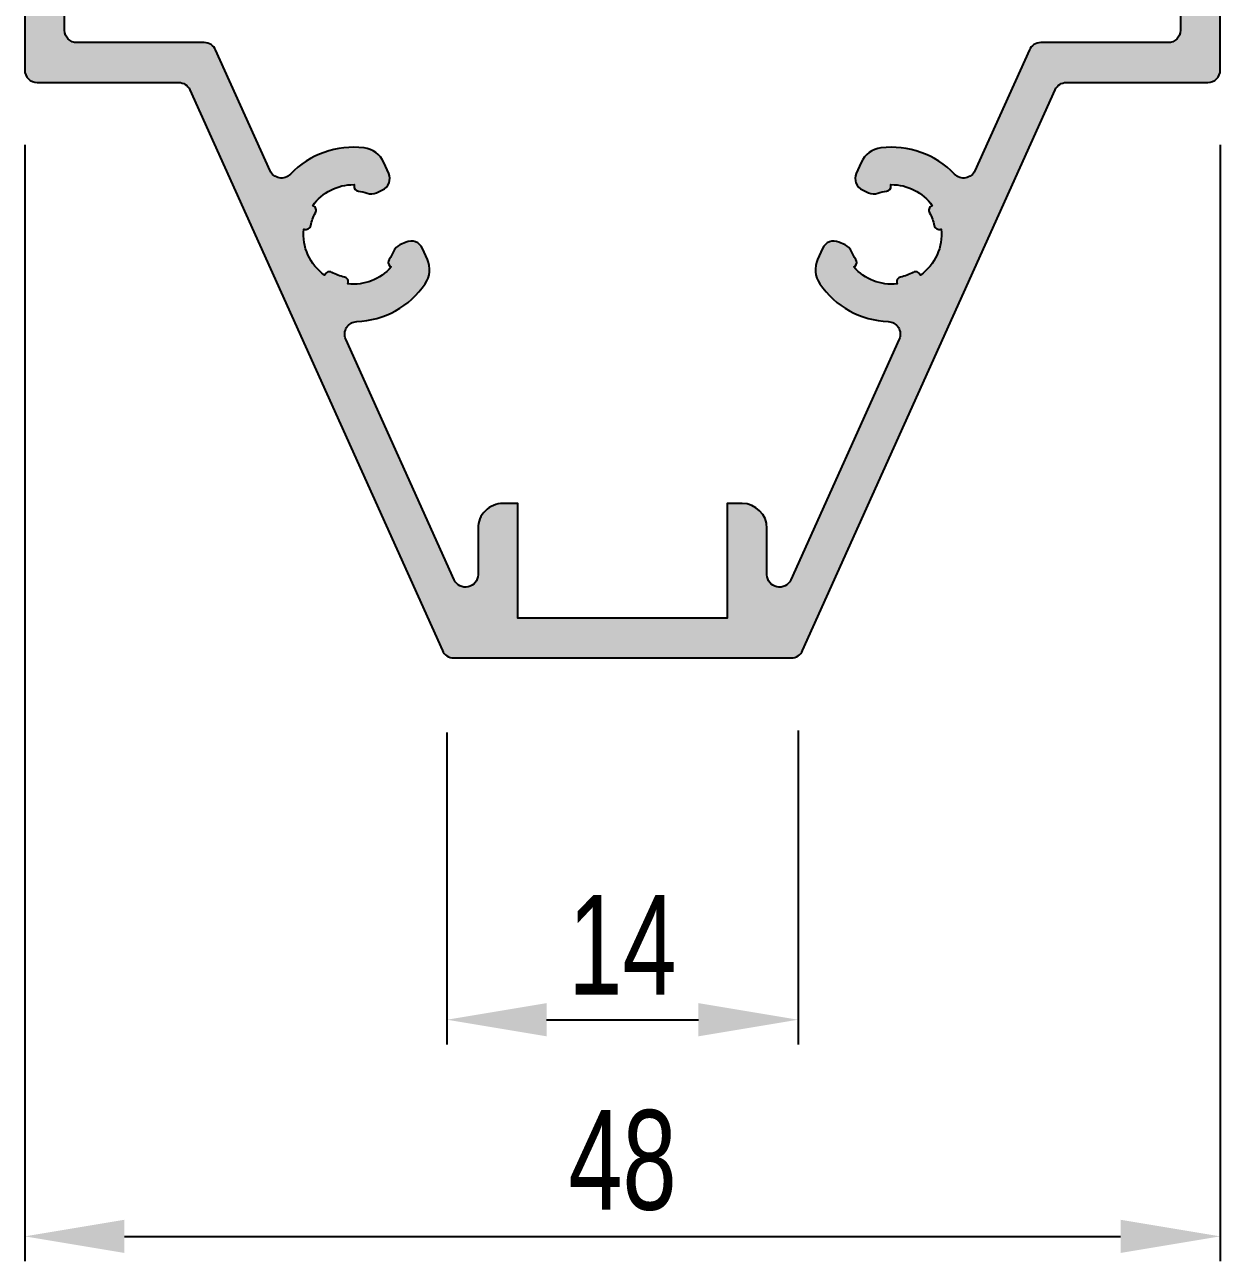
# Model space of a CAD drawing. Header units: millimetres. Extents: x -158 to 6343, y 4572 to 7765.
# Drawn here: x 4319.87 to 4367.87, y 5368.8 to 5418.45 of the extents above; entities that cross this region are included whole.
import ezdxf

# ---------------------------------------------------------------- set-up
doc = ezdxf.new("R2010")
doc.units = ezdxf.units.MM
doc.header["$LTSCALE"] = 0.2
for name, color, linetype in [('REYNAERS', 7, 'Continuous'), ('RI-DIMENSION', 7, 'Continuous'), ('RI-HATCH-P', 7, 'Continuous'), ('RI-PROFILE', 7, 'Continuous')]:
    doc.layers.add(name, color=color, linetype=linetype)
doc.styles.add('T7', font='arial.ttf', dxfattribs={"width": 0.7})
doc.dimstyles.new('SCHAAL1OP1', dxfattribs={"dimscale": 0, "dimtxt": 2, "dimasz": 2, "dimexe": 0.5, "dimexo": 1.5, "dimgap": 0.5, "dimtad": 1, "dimdec": 1, "dimzin": 9, "dimdsep": 46, "dimtxsty": 'T7', "dimcen": 2.5, "dimclrd": 256, "dimclre": 256, "dimclrt": 256, "dimadec": 1, "dimazin": 2, "dimtfac": 1, "dimtdec": 1, "dimtmove": 0, "dimatfit": 3, "dimfxl": 1, "dimtolj": 1, "dimtzin": 9, "dimlwd": -1, "dimlwe": -1, "dimarcsym": 0})

# ---------------------------------------------------------------- blocks, each defined once
blk = doc.blocks.new('4E30313')
at = {"layer": 'RI-PROFILE'}
for points in [[(31.80024781443479, 35.90379090725208), (31.4899712657749, 37.28887748442268, -0.2631925988204), (31.53256049207869, 37.48113044181438), (31.94362501016724, 37.93795734410893, 0.1852564082007543), (31.99495328527849, 38.07173596055615), (31.99495328527803, 38.89606591444878, 0.4796563285020986), (31.75166536249083, 39.09132511587283), (29.07237579324749, 38.49734091869657, 1.178331541215464), (29.21933057029912, 38.13104609723534), (30.50894117645169, 36.35604937447913, -0.0830935922472126), (30.53839872876927, 36.29696666496527), (30.58708782093584, 36.13771182036059, -0.8925341243886356), (30.04038877301685, 35.90000030893559), (25.79529225861274, 35.90000040281764, -0.4142135623723458), (25.59529227344371, 36.10000040281771), (25.59529227344359, 36.47351714374382, -0.1316524975867049), (25.62208719268682, 36.57351714374373), (26.44566768630762, 38.00000040281775, 0.9991147004127462), (26.4460219627739, 38.4000000890379), (24.6704755422345, 38.40000018024004, 0.1989122125307582), (24.31692245021441, 38.2535535692334), (24.13622614842803, 38.07285726581158, -0.4142135650242973), (23.85338343467345, 38.07285726581152), (23.67268713288707, 38.25355356923335, 0.198912212530779), (23.31913404086697, 38.40000018023999), (21.54910506682143, 38.40000040281772, 0.9999999999999999), (21.54910506510749, 38.00000040281769), (22.37268555958537, 36.57351714374379, -0.1316524975873438), (22.39948047882843, 36.47351714374382), (22.39948047882848, 36.10000040281774, -0.4142135609635338), (22.19948047979102, 35.90000040281772), (17.949560484612, 35.90000038236415, -0.8925347190474074), (17.40286198432171, 36.13771182036059), (17.45155107648828, 36.29696666496527, -0.08309359224721266), (17.48100862880586, 36.35604937447913), (18.77061923495842, 38.13104609723528, 1.178331541215438), (18.91757401201005, 38.49734091869657), (16.23828444276672, 39.09132511587278, 0.4796563285020549), (15.99499651997951, 38.89606591444878), (15.99499651997906, 38.07173596055615, 0.1852564082007543), (16.0463247950903, 37.93795734410894), (16.45738931317885, 37.48113044181439, -0.2631925988204), (16.49997853948264, 37.28887748442268), (16.19465088990848, 35.92533049161123), (16.19453000929503, 35.04310947693817), (16.19446914341001, 34.59889297592439, 0.4131547377773708), (16.49446739470864, 34.29997810922156), (17.29950032714305, 34.29997868320639), (17.29950032714305, 33.00154063150727, 0.4142133908544133), (17.59950015146262, 32.70154063150731), (18.19999367839438, 32.70154027985744), (18.19999367839438, 29.80152202223131, -0.4142141252822288), (17.69999315794206, 29.30152202223228), (8.199992173600439, 29.30154027983518, -0.4142124198543787), (7.699994124002732, 29.80154027983131), (7.699999975208815, 32.70154027983135), (8.601649915702755, 32.70154027983135), (8.601649915702755, 33.40154027993135, 0.4142135623730118), (8.3016499157028, 33.70154027993134), (6.099999975207883, 33.70154027993197, 0.4142135623740107), (5.699999975207792, 33.30154027993142), (5.699999975208701, 32.90154027993179), (6.699999975208701, 32.90154027993224), (6.69999997521052, 31.20154027993197, -0.414213562373095), (6.19999997521052, 30.70154027993197), (1.699999975209611, 30.70154027992992, -0.4142135623729618), (1.199999975209611, 31.20154027992992), (1.199999975208701, 32.90154027993042), (2.199999975208701, 32.90154027993088), (2.199999975209156, 33.30154027993006, 0.4142135623736361), (1.79999997520861, 33.70154027993129), (0.4999999752084285, 33.7015402799306, 0.414213562373095), (-2.479111671505052e-08, 33.20154027993038), (-2.47911202677642e-08, 23.60154027993092, 0.414213562373095), (0.4999999752088797, 23.10154027993092), (6.175491505170953, 23.10154027993069, -0.2960640332347044), (6.632152384796768, 22.80515963318378), (16.76799125930512, 0.2947153083164693, 0.2950712454922788), (17.22390543459471, 1.038372587913727e-06), (30.77608813799531, 3.349815358433261e-08, 0.2950712857944951), (31.23200238743334, 0.2947143034420918), (41.36784171440914, 22.80515963318377, -0.2960640332347044), (41.82450259403495, 23.10154027993068), (47.49999412399703, 23.10154027993068, 0.414213562373095), (47.99999412399703, 23.60154027993068), (47.99999412399703, 33.20154027993014, 0.414213562373095), (47.49999412399748, 33.70154027993059), (46.1999941239973, 33.70154027993105, 0.4142135623736361), (45.79999412399766, 33.30154027992982), (45.79999412399721, 32.90154027993064), (46.79999412399675, 32.90154027993018), (46.79999412399675, 31.20154027992945, -0.414213562373095), (46.29999412399675, 30.70154027992945), (41.79999412399584, 30.70154027993173, -0.414213562373095), (41.29999412399584, 31.20154027993173), (41.29999412399584, 32.901540279932), (42.29999412399721, 32.90154027993155), (42.29999412399812, 33.30154027993118, 0.414213562373761), (41.89999412399803, 33.70154027993218), (39.69999412400367, 33.70154027993139, 0.41421356236999), (39.39999412400383, 33.40154027993444), (39.39999412399666, 32.70154027993133), (40.29999412399698, 32.70154027993133), (40.29999412399698, 29.80154027983131, -0.414213562376891), (39.7999941239963, 29.30154027983131), (30.29999453285257, 29.30152404512602, -0.4142140629032213), (29.79999367839435, 29.80152404512528), (29.79999367839435, 32.70150186835382), (30.40050203815725, 32.70151841562436, 0.4142054915953727), (30.700493771526, 33.00151841551046), (30.700493771526, 34.29996995665805), (31.3005444118553, 34.29996952882458, 0.4142925733779203), (31.80054475025748, 34.80010404877923), (31.80042335042527, 35.2513375800705)], [(33.88314772393144, 18.67665602206479, 0.1891030307294248), (34.24785265928747, 18.65866592867361, -0.05217407914996986), (34.60328099912218, 18.73824017246694, 0.384430640797681), (34.78011601542269, 18.93954652806691), (34.77931714434024, 18.99982476042784, -0.2471160866114534), (36.43936968953543, 18.15391479637499), (36.43029309021816, 18.15047429566097, 0.4602123386310473), (36.32729850396257, 17.8646425138203, -0.07738371066738618), (36.51815233032269, 17.36113914206807, 0.4602123386312835), (36.78473591059984, 17.21539660526311), (36.7938125099171, 17.21883710597718, -0.2728421326631542), (35.95973535402507, 15.36645162994581), (35.95629485331054, 15.37552822926444, 0.4602123386312605), (35.67046307147032, 15.47852281551929, -0.07738371066746073), (35.16695969971775, 15.28766898915945, 0.4602123386311443), (35.02121716291256, 15.02108540888288), (35.02465766362721, 15.01200880956413, -0.247116086611427), (33.29090289596414, 15.69423496392814), (33.336565196473, 15.73359303557801, 0.3844306407975301), (33.37007401721442, 15.99943515174364, -0.05217407914997086), (33.19405413406744, 16.31830560470179, 0.1891030307294385), (32.93883475977307, 16.57945001746635), (32.69237280071403, 16.69042491578388, 0.4142135623730797), (32.03117302489738, 16.43979599394915), (31.83187550677377, 15.99718007361925, 0.2617284103141302), (31.91885751076927, 15.0212527551263, 0.2371115491659807), (34.67046509954579, 13.50261867500442, -0.5318458926588588), (35.10704276347823, 12.79770698696096), (30.75590789075818, 3.134374675247825, -0.8080462808115466), (29.79999367839434, 3.339660405304), (29.79999367839434, 5.200000180022682, 0.4142135406555058), (28.79999375254283, 6.200000180022682), (28.19999367839432, 6.200000224511866), (28.19999367839432, 1.600000224511845), (19.79999367839434, 1.600000847359397), (19.79999367839434, 6.200000847359419), (19.19999375254292, 6.200000891848546, 0.4142135840906929), (18.19999367839438, 5.200000891848546), (18.19999367839437, 3.339675379378647, -0.8080462808115445), (17.24407946603054, 3.134389649322529), (12.89295125786916, 12.79770715987515, -0.5318458555649274), (13.3295288640148, 13.50261884568182, 0.2371115186252623), (16.08113604828372, 15.02125291014819, 0.2617284103141383), (16.16811805227906, 15.99718022864137), (15.96882053415538, 16.43979614897127, 0.4142135623730951), (15.30762075833877, 16.690425070806), (15.06115879927978, 16.57945017248842, 0.1891030307294219), (14.80593942498535, 16.31830575972414, -0.05217407914997089), (14.6299195418394, 15.99943530676525, 0.3844306407977001), (14.66342836258093, 15.73359319059956), (14.70909066308855, 15.69423511895066, -0.247116086611457), (12.97533589542547, 15.0120089645866), (12.97877639613955, 15.02108556390392, 0.4602123386311061), (12.83303385933471, 15.28766914418192, -0.07738371066738747), (12.32953048758179, 15.47852297054034, 0.4602123386312167), (12.04369870574169, 15.37552838428549), (12.04025820502761, 15.36645178496822, -0.2728421326631552), (11.20618104913558, 17.21883726099954), (11.21525764845421, 17.21539676028501, 0.4602123386311949), (11.48184122873135, 17.36113929708997, -0.07738371066746007), (11.67269505509029, 17.86464266884299, 0.4602123386311166), (11.569700468836, 18.15047445068287), (11.56062386951726, 18.15391495139746, -0.247116086611426), (13.22067641471233, 18.99982491545025), (13.21987754362988, 18.93954668308778, 0.3844306407974726), (13.39671255993039, 18.73824032748799, -0.05217407914997031), (13.75214089976521, 18.65866608369596, 0.1891030307294264), (14.11684583512135, 18.67665617708685), (14.3633077941804, 18.78763107540443, 0.4142135623730951), (14.61393671601513, 19.44883085122105), (14.41463919789157, 19.89144677155095, 0.2617284103141347), (13.62626565214134, 20.47322607022114, 0.2371118696826146), (10.66526049445932, 19.41962932127449, -0.5318458555648735), (9.848073121234393, 19.56000484626641), (7.665712151324556, 24.4067585997688, 0.2950712656433778), (7.209797938960719, 24.70147286971268), (2.099999975208789, 24.70147286971291, -0.4142135623730784), (1.599999975208846, 25.20147286971291), (1.599999975208849, 29.30154027993063), (6.194801865950186, 29.30154027993063, -0.414213562373095), (6.694801865950186, 28.80154027993063), (6.694801865950186, 28.70000174494157, 0.4142135406554892), (7.694801791801641, 27.70000174494156), (19.2999936413201, 27.70000088443383, 0.4142135840907012), (19.79999367839434, 28.20000088443383), (19.79999367839435, 33.80000081028525, -0.4142135840907012), (20.29999371546865, 34.30000081028525), (27.69999371546863, 34.30000026158619, -0.4142135406555225), (28.19999367839432, 33.80000026158619), (28.19999367839432, 28.20000018743768, 0.4142135406555058), (28.69999364132013, 27.70000018743768), (40.29480764300152, 27.69999932769927, 0.4142135840906596), (41.29480771715001, 28.6999993276991), (41.29480771715001, 28.80147286961344, -0.4142033482205059), (41.79479028043878, 29.30147286930774), (46.399994123997, 29.30147286971576), (46.399994123997, 25.2014728697129, -0.414213562373095), (45.899994123997, 24.7014728697129), (40.79019616024519, 24.7014728697129, 0.2950712656433919), (40.33428194788135, 24.40675859976902), (38.15192075765228, 19.56000435696479, -0.5318458926588645), (37.33473334444804, 19.41962887375781, 0.2371119002233037), (34.37372790691157, 20.47322591519922, 0.261728410314143), (33.58535436116122, 19.89144661652882), (33.38605684303766, 19.44883069619892, 0.414213562373095), (33.6366857648724, 18.78763092038231)]]:
    blk.add_lwpolyline(points, format="xyb", close=True, dxfattribs=at)
blk = doc.blocks.new('4030313B')
blk.add_blockref('4E30313', (-23.99999678629501, -5.359353743017436e-07))
blk = doc.blocks.new('4030313')
at = {"layer": 'RI-HATCH-P'}
h = blk.add_hatch(color=256, dxfattribs=at)
h.dxf.hatch_style = 1
edge = h.paths.add_edge_path(flags=16)
edge.add_arc((10.08843636462769, 19.13256983495486), 0.4999999999999142, 245.7592999999542, 288.5927280660185)
edge.add_arc((10.80582415227362, 16.99999984498068), 1.750000000000529, 96.64614213880571, 108.59272806616329, ccw=False)
edge.add_arc((10.58013679117644, 18.9368956127088), 0.2000000000000129, 276.6461421387197, 360.7593000000582)
edge.add_line((10.78011922912768, 18.93954599213154), (10.77932035804523, 18.99982422449247))
edge.add_arc((10.80582415227067, 16.99999984498027), 1.999999999999927, 35.236812185928386, 90.7593000000033, ccw=False)
edge.add_line((12.43937290324041, 18.15391426043962), (12.43029630392314, 18.1504737597256))
edge.add_arc((12.50118486799929, 17.96345822164537), 0.2000000000005323, 110.759299999884, 209.609183098306)
edge.add_arc((10.8058241522717, 16.99999984497742), 1.750000000000498, 11.909416901671705, 29.609183098518486, ccw=False)
edge.add_arc((12.71385056022835, 17.40241160740725), 0.1999999999999774, 191.9094169015777, 290.7593000000439)
edge.add_line((12.78473912430482, 17.21539606932773), (12.79381572362209, 17.21883657004181))
edge.add_arc((10.80582415227056, 16.99999984498029), 2.000000000000094, -54.76318781406991, 6.281787814069787, ccw=False)
edge.add_line((11.95973856773006, 15.36645109401044), (11.95629806701552, 15.37552769332907))
edge.add_arc((11.76928252893588, 15.30463912925284), 0.200000000000027, 20.75929999996665, 119.6091830984276)
edge.add_arc((10.80582415226914, 16.99999984497944), 1.749999999999541, 281.90941690162214, 299.6091830984859, ccw=False)
edge.add_arc((11.20823591469698, 15.09197343702356), 0.1999999999997641, 101.909416901502, 200.7592999999406)
edge.add_line((11.02122037661755, 15.02108487294751), (11.0246608773322, 15.01200827362876))
edge.add_arc((10.80582415227067, 16.99999984498026), 2.000000000000064, 220.7593000000006, 276.28178781406984, ccw=False)
edge.add_line((9.290906109669123, 15.69423442799276), (9.336568410177989, 15.73359249964264))
edge.add_arc((9.20599186847923, 15.88508430390279), 0.2000000000000097, 310.759300000003, 394.8724578613109)
edge.add_arc((10.80582415226936, 16.99999984498279), 1.749999999999698, 202.9258719340258, 214.8724578613837, ccw=False)
edge.add_arc((8.733552546487182, 16.12353513270522), 0.5000000000000482, 22.92587193394196, 65.75930000000929)
edge.add_line((8.938837973478059, 16.57944948153098), (8.692376014419011, 16.6904243798485))
edge.add_arc((8.487090587428064, 16.2345100310228), 0.5000000000000195, 65.75929999999887, 155.7592999999957)
edge.add_line((8.03117623860237, 16.43979545801378), (7.831878720478755, 15.99717953768388))
edge.add_arc((8.743707418130072, 15.58660868370226), 0.9999999999998435, 155.7593000000115, 214.4270485024244)
edge.add_arc((10.80582415227043, 16.9999998449804), 3.500000000000008, 214.427048502414, 267.7836420675076)
edge.add_arc((10.6511317648194, 13.00299218108172), 0.5000000000000043, -24.24073808688928, 87.78364206750689, ccw=False)
edge.add_line((11.10704597718322, 12.79770645102559), (6.755911104463166, 3.134374139312454))
edge.add_arc((6.299996892099344, 3.339659869368599), 0.5000000000000091, 179.9999999999966, 335.759261913109, ccw=False)
edge.add_line((5.79999689209933, 3.33965986936863), (5.79999689209933, 5.199999644087312))
edge.add_arc((4.79999689209933, 5.199999644087313), 1, 359.9999999999999, 449.9999957516046)
edge.add_line((4.799996966247818, 6.199999644087312), (4.199996892099307, 6.199999688576495))
edge.add_line((4.199996892099307, 6.199999688576495), (4.199996892099307, 1.599999688576474))
edge.add_line((4.199996892099307, 1.599999688576474), (-4.20000310790067, 1.600000311424026))
edge.add_line((-4.20000310790067, 1.600000311424026), (-4.20000310790067, 6.200000311424049))
edge.add_line((-4.20000310790067, 6.200000311424049), (-4.800003033752091, 6.200000355913176))
edge.add_arc((-4.800003107900622, 5.200000355913163), 1.000000000000015, 89.99999575160213, 179.9999999999993)
edge.add_line((-5.800003107900636, 5.200000355913176), (-5.800003107900636, 3.339674843443277))
edge.add_arc((-6.300003107900636, 3.339674843443275), 0.5000000000000071, -155.75926191311225, 2.2737367544323206e-13, ccw=False)
edge.add_line((-6.755917320264473, 3.134389113387158), (-11.10704552842586, 12.79770662393977))
edge.add_arc((-10.65113131606213, 13.00299235399575), 0.4999999999998402, 92.21636455931758, 204.2407380868778, ccw=False)
edge.add_arc((-10.80582416580745, 17.00000000000278), 3.500000000000287, 272.2163645593292, 325.5729514975794)
edge.add_arc((-8.74370743166736, 15.58660883872412), 1.000000000000031, 325.5729514975858, 384.2407000000005)
edge.add_line((-7.831878734015959, 15.997179692706), (-8.03117625213963, 16.4397956130359))
edge.add_arc((-8.487090600965303, 16.23451018604496), 0.4999999999999895, 24.24070000000179, 114.2407000000018)
edge.add_line((-8.692376027956243, 16.69042453487063), (-8.938837987015233, 16.57944963655305))
edge.add_arc((-8.73355256002472, 16.12353528772733), 0.4999999999998638, 114.2406999999547, 157.0741280660185)
edge.add_arc((-10.80582416580961, 16.99999999999989), 1.75000000000043, 325.12754213881345, 337.0741280661712, ccw=False)
edge.add_arc((-9.20599188201544, 15.88508445892442), 0.1999999999999958, 145.1275421386946, 229.2407000000368)
edge.add_line((-9.336568423714084, 15.73359265466419), (-9.290906123206469, 15.69423458301529))
edge.add_arc((-10.80582416580799, 17.00000000000253), 1.999999999999875, 263.71821218592873, 319.2407000000044, ccw=False)
edge.add_line((-11.02466089086954, 15.01200842865123), (-11.02122039015546, 15.02108502796855))
edge.add_arc((-11.20823592823535, 15.09197359204546), 0.2000000000004906, 339.2406999998782, 438.0905830983087)
edge.add_arc((-10.80582416581086, 17.00000000000384), 1.750000000000576, 240.39081690167671, 258.0905830985239, ccw=False)
edge.add_arc((-11.76928254247372, 15.30463928427391), 0.1999999999999674, 60.39081690158397, 159.2407000000365)
edge.add_line((-11.95629808055332, 15.37552784835012), (-11.9597385812674, 15.36645124903285))
edge.add_arc((-10.80582416580796, 17.00000000000267), 2.000000000000041, 173.7182121859307, 234.7631878140705, ccw=False)
edge.add_line((-12.79381573715943, 17.21883672506417), (-12.7847391378408, 17.21539622434964))
edge.add_arc((-12.71385057376435, 17.40241176242918), 0.2000000000000061, 249.2406999999652, 348.090583098414)
edge.add_arc((-10.80582416580729, 17.00000000000414), 1.749999999999879, 150.3908169016217, 168.0905830984854, ccw=False)
edge.add_arc((-12.50118488153544, 17.96345837666824), 0.1999999999997327, 330.3908169015068, 429.2406999999398)
edge.add_line((-12.43029631745901, 18.1504739147475), (-12.43937291677776, 18.15391441546209))
edge.add_arc((-10.80582416580802, 17.00000000000261), 1.999999999999984, 89.24069999999949, 144.7631878140685, ccw=False)
edge.add_line((-10.77932037158268, 18.99982437951488), (-10.78011924266514, 18.93954614715241))
edge.add_arc((-10.5801368047139, 18.93689576772983), 0.2000000000000006, 179.2406999999865, 263.3538578612818)
edge.add_arc((-10.80582416580476, 17.00000000000185), 1.749999999999675, 71.40727193404132, 83.35385786139898, ccw=False)
edge.add_arc((-10.08843637816462, 19.13256998997721), 0.5000000000000452, 251.407271933936, 294.2407000000006)
edge.add_line((-9.883150951173661, 18.67665564115148), (-9.636688992114614, 18.78763053946906))
edge.add_arc((-9.841974419105554, 19.24354488829474), 0.4999999999999895, 294.2407000000018, 384.2407000000018)
edge.add_line((-9.386060070279882, 19.44883031528568), (-9.58535758840344, 19.89144623561558))
edge.add_arc((-10.49718628605461, 19.48087538163357), 0.9999999999998666, 24.24070000001227, 82.9084485024261)
edge.add_arc((-10.80582416580772, 17.0000000000027), 3.499999999999992, 82.90844850241422, 136.2651116144441)
edge.add_arc((-13.69600945269681, 19.76529004038719), 0.4999999999999925, 204.2407380868917, 316.2651116144423, ccw=False)
edge.add_line((-14.15192366506062, 19.56000431033104), (-16.33428463497046, 24.40675806383343))
edge.add_arc((-16.7901988473343, 24.20147233377728), 0.5000000000000279, 24.24073808688981, 89.99999999999919)
edge.add_line((-16.7901988473343, 24.70147233377731), (-21.89999681108623, 24.70147233377753))
edge.add_arc((-21.89999681108618, 25.20147233377752), 0.4999999999999858, 179.9999999999984, 269.9999999999951, ccw=False)
edge.add_line((-22.39999681108617, 25.20147233377753), (-22.39999681108617, 29.30153974399526))
edge.add_line((-22.39999681108617, 29.30153974399526), (-17.80519492034483, 29.30153974399526))
edge.add_arc((-17.80519492034483, 28.80153974399526), 0.4999999999999964, -3.979039320256561e-13, 89.9999999999996, ccw=False)
edge.add_line((-17.30519492034483, 28.80153974399526), (-17.30519492034483, 28.7000012090062))
edge.add_arc((-16.30519492034483, 28.70000120900619), 1.000000000000007, 179.9999999999997, 269.9999957516009)
edge.add_line((-16.30519499449338, 27.70000120900619), (-4.700003144974914, 27.70000034849846))
edge.add_arc((-4.700003107900656, 28.20000034849845), 0.4999999999999872, 269.9999957516029, 360.0000000000016)
edge.add_line((-4.20000310790067, 28.20000034849846), (-4.20000310790067, 33.80000027434988))
edge.add_arc((-3.700003107900656, 33.80000027434987), 0.5000000000000142, 89.99999575159973, 179.9999999999984, ccw=False)
edge.add_line((-3.700003070826369, 34.30000027434988), (3.699996929173608, 34.29999972565082))
edge.add_arc((3.69999689209935, 33.79999972565086), 0.4999999999999588, -4.774847184307873e-12, 89.99999575160302, ccw=False)
edge.add_line((4.199996892099307, 33.79999972565082), (4.199996892099307, 28.19999965150231))
edge.add_arc((4.699996892099335, 28.19999965150234), 0.5000000000000284, 180.0000000000033, 269.9999957516078)
edge.add_line((4.69999685502512, 27.69999965150231), (16.2948108567065, 27.6999987917639))
edge.add_arc((16.29481093085504, 28.69999879176385), 0.9999999999999584, 269.9999957516021, 359.9999999999928)
edge.add_line((17.29481093085499, 28.69999879176373), (17.29481093085499, 28.80147233367807))
edge.add_arc((17.7948109308546, 28.8014723336768), 0.4999999999996021, 90.00199809987919, 179.9999999998543, ccw=False)
edge.add_line((17.79479349414376, 29.30147233337237), (22.39999733770199, 29.30147233378039))
edge.add_line((22.39999733770199, 29.30147233378039), (22.39999733770199, 25.20147233377753))
edge.add_arc((21.89999733770199, 25.20147233377753), 0.5, -90, 0, ccw=False)
edge.add_line((21.89999733770199, 24.70147233377753), (16.79019937395017, 24.70147233377753))
edge.add_arc((16.79019937395016, 24.20147233377752), 0.5000000000000053, 89.99999999999838, 155.7592619131112)
edge.add_line((16.33428516158634, 24.40675806383365), (14.15192397135726, 19.56000382102942))
edge.add_arc((13.69600975899343, 19.76528955108557), 0.5000000000000155, 223.7348817587125, 335.75926191310936, ccw=False)
edge.add_arc((10.80582415227009, 16.99999984498059), 3.500000000000103, 43.73488175871118, 97.09155149757713)
edge.add_arc((10.49718627251759, 19.48087522661147), 1.00000000000005, 97.09155149757832, 155.759299999994)
edge.add_line((9.585357574866208, 19.89144608059345), (9.38606005674265, 19.44883016026355))
edge.add_arc((9.841974405568322, 19.24354473327261), 0.4999999999999895, 155.7592999999982, 245.7592999999982)
edge.add_line((9.636688978577382, 18.78763038444694), (9.88315093763643, 18.67665548612942))
edge = h.paths.add_edge_path()
edge.add_line((7.800251028139769, 35.9037903713167), (7.489974479479883, 37.2888769484873))
edge.add_arc((7.681235430672757, 37.34735128943161), 0.2000000000001848, 138.0183102563769, 196.999999999912, ccw=False)
edge.add_line((7.532563705783673, 37.481129905879), (7.943628223872224, 37.93795680817355))
edge.add_arc((7.794956498983197, 38.07173542462114), 0.2000000000002722, 318.0183102563251, 359.9999999998941)
edge.add_line((7.99495649898347, 38.07173542462077), (7.994956498983015, 38.8960653785134))
edge.add_arc((7.794956498983247, 38.89606537851367), 0.1999999999997684, 359.9999999999257, 462.4999999999603)
edge.add_line((7.751668576195812, 39.09132457993745), (5.072379006952474, 38.49734038276119))
edge.add_arc((5.115666929737642, 38.30208118134371), 0.1999999999931256, 102.4999999997171, 301.2205838974887)
edge.add_line((5.219333784004107, 38.13104556129997), (6.508944390156671, 36.35604883854376))
edge.add_arc((6.34714099128189, 36.2384917880854), 0.1999999999997517, 17.000000000007503, 36.000000000003695, ccw=False)
edge.add_line((6.538401942474252, 36.2969661290299), (6.587091034640821, 36.13771128442522))
edge.add_arc((6.30019960785291, 36.04999977300668), 0.2999999999995473, -149.99999999852548, 17.00000000037039, ccw=False)
edge.add_line((6.040391986721829, 35.89999977300022), (1.795295472317719, 35.89999986688227))
edge.add_arc((1.795295479733497, 36.09999985946708), 0.1999999925848074, 179.9999978756825, 269.99999787553594, ccw=False)
edge.add_line((1.59529548714869, 36.09999986688234), (1.595295487148576, 36.47351660780845))
edge.add_arc((1.795295487149481, 36.47351660780791), 0.2000000000009052, 150.0000000000023, 179.9999999998463, ccw=False)
edge.add_line((1.622090406391806, 36.57351660780836), (2.445670900012601, 37.99999986688238))
edge.add_arc((2.445670900022265, 38.19999986688234), 0.1999999999999602, 269.9999999972316, 449.8985072181971)
edge.add_line((2.446025176478884, 38.39999955310253), (0.6704787559394845, 38.39999964430467))
edge.add_arc((0.670479056112768, 37.89999964430451), 0.5000000000002393, 90.00003439732455, 135.0000002592802)
edge.add_line((0.3169256639193918, 38.25355303329803), (0.1362293621330082, 38.07285672987621))
edge.add_arc((-0.005191994744308204, 38.21427808547335), 0.1999999999998891, 224.9999997406974, 315.0000002593257, ccw=False)
edge.add_line((-0.1466133516215677, 38.07285672987615), (-0.3273096534079514, 38.25355303329798))
edge.add_arc((-0.6808630456013063, 37.89999964430451), 0.5000000000001924, 44.99999974071781, 89.9999656026779)
edge.add_line((-0.680862745428044, 38.39999964430461), (-2.450891719473589, 38.39999986688235))
edge.add_arc((-2.45089172033056, 38.19999986688234), 0.2000000000000171, 89.99999975449579, 269.9999997544958)
edge.add_line((-2.450891721187531, 37.99999986688232), (-1.627311226709651, 36.57351660780841))
edge.add_arc((-1.80051630746658, 36.47351660780851), 0.1999999999999889, -1.7280399333685637e-11, 29.999999999970612, ccw=False)
edge.add_line((-1.600516307466592, 36.47351660780845), (-1.600516307466535, 36.09999986688237))
edge.add_arc((-1.80051630746653, 36.09999986688234), 0.1999999999999957, -89.99999972425348, 7.219114195322618e-12, ccw=False)
edge.add_line((-1.800516306503994, 35.89999986688235), (-6.050436301683021, 35.89999984642878))
edge.add_arc((-6.310243732883791, 36.04999959522418), 0.2999997099095703, 162.9999475557718, 330.00002341151406, ccw=False)
edge.add_line((-6.597134801973311, 36.13771128442522), (-6.548445709806742, 36.2969661290299))
edge.add_arc((-6.35718475861438, 36.2384917880854), 0.1999999999997517, 143.9999999999964, 162.9999999999925, ccw=False)
edge.add_line((-6.518988157489161, 36.35604883854376), (-5.229377551336597, 38.13104556129991))
edge.add_arc((-5.125710697070133, 38.30208118134368), 0.1999999999931507, 238.7794161025161, 437.5000000002844)
edge.add_line((-5.082422774284964, 38.49734038276119), (-7.761712343528302, 39.09132457993741))
edge.add_arc((-7.805000266315744, 38.89606537851363), 0.1999999999997585, 77.50000000003489, 180.0000000000621)
edge.add_line((-8.005000266315506, 38.89606537851341), (-8.00500026631596, 38.07173542462078))
edge.add_arc((-7.805000266315687, 38.07173542462115), 0.2000000000002728, 180.0000000001058, 221.9816897436749)
edge.add_line((-7.953671991204715, 37.93795680817357), (-7.542607473116163, 37.48112990587902))
edge.add_arc((-7.691279198005248, 37.34735128943161), 0.2000000000001861, -16.99999999991212, 41.98168974362312, ccw=False)
edge.add_line((-7.500018246812374, 37.28887694848731), (-7.805345896386541, 35.92532995567586))
edge.add_line((-7.805345896386541, 35.92532995567586), (-7.805466776999992, 35.0431089410028))
edge.add_line((-7.805466776999992, 35.0431089410028), (-7.805527642885011, 34.59889243998902))
edge.add_arc((-7.505529605415177, 34.59997757328615), 0.3000000000000407, 180.2072456457009, 270.0000408382923)
edge.add_line((-7.505529391586379, 34.29997757328618), (-6.700496459151964, 34.29997814727102))
edge.add_line((-6.700496459151964, 34.29997814727102), (-6.700496459151964, 33.0015400955719))
edge.add_arc((-6.400496459151952, 33.0015400955719), 0.3000000000000043, 180, 269.9999664475087)
edge.add_line((-6.400496634832393, 32.70154009557194), (-5.800003107900636, 32.70153974392207))
edge.add_line((-5.800003107900636, 32.70153974392207), (-5.800003107900636, 29.80152148629594))
edge.add_arc((-6.300002887653875, 29.80152126604964), 0.4999997797532801, -90.00008487790052, 2.5238377872938145e-05, ccw=False)
edge.add_line((-6.300003628352954, 29.30152148629691), (-15.80000461269458, 29.30153974389981))
edge.add_arc((-15.80000266229234, 29.80153974389595), 0.4999999999999423, 180.0000000000004, 269.99977650036703, ccw=False)
edge.add_line((-16.30000266229229, 29.80153974389594), (-16.2999968110862, 32.70153974389598))
edge.add_line((-16.2999968110862, 32.70153974389598), (-15.39834687059226, 32.70153974389598))
edge.add_line((-15.39834687059226, 32.70153974389598), (-15.39834687059226, 33.40153974399598))
edge.add_arc((-15.69834687059227, 33.40153974399595), 0.3000000000000114, 5.428146656364197e-12, 89.99999999998914)
edge.add_line((-15.69834687059222, 33.70153974399597), (-17.89999681108713, 33.7015397439966))
edge.add_arc((-17.89999681108753, 33.3015397439969), 0.399999999999693, 89.999999999943, 180.0000000001221)
edge.add_line((-18.29999681108723, 33.30153974399605), (-18.29999681108632, 32.90153974399641))
edge.add_line((-18.29999681108632, 32.90153974399641), (-17.29999681108632, 32.90153974399686))
edge.add_line((-17.29999681108632, 32.90153974399686), (-17.2999968110845, 31.20153974399659))
edge.add_arc((-17.7999968110845, 31.20153974399659), 0.5, -89.99999999999949, 3.979039320256561e-13, ccw=False)
edge.add_line((-17.7999968110845, 30.7015397439966), (-22.29999681108541, 30.70153974399455))
edge.add_arc((-22.29999681108529, 31.20153974399467), 0.5000000000001137, 180.000000000013, 269.999999999987, ccw=False)
edge.add_line((-22.79999681108541, 31.20153974399455), (-22.79999681108632, 32.90153974399504))
edge.add_line((-22.79999681108632, 32.90153974399504), (-21.79999681108632, 32.9015397439955))
edge.add_line((-21.79999681108632, 32.9015397439955), (-21.79999681108586, 33.30153974399468))
edge.add_arc((-22.19999681108638, 33.30153974399539), 0.4000000000005173, 359.9999999998983, 450.000000000004)
edge.add_line((-22.19999681108641, 33.70153974399591), (-23.49999681108659, 33.70153974399523))
edge.add_arc((-23.49999681108625, 33.20153974399534), 0.4999999999998863, 90.00000000003908, 180.0000000000391)
edge.add_line((-23.99999681108613, 33.201539743995), (-23.99999681108614, 23.60153974399554))
edge.add_arc((-23.49999681108613, 23.60153974399555), 0.5, 180, 270)
edge.add_line((-23.49999681108613, 23.10153974399555), (-17.82450528112406, 23.10153974399532))
edge.add_arc((-17.82450528112409, 22.60153974399557), 0.4999999999997478, 24.031492288658114, 89.99999999999761, ccw=False)
edge.add_line((-17.36784440149825, 22.80515909724841), (-7.232005526989894, 0.2947147723810986))
edge.add_arc((-6.776091314626058, 0.5000005024372491), 0.5000000000000308, 204.2407380868905, 269.9999957516038)
edge.add_line((-6.776091351700302, 5.024372171646974e-07), (6.776091351700302, -5.024372171646974e-07))
edge.add_arc((6.776091388774489, 0.4999994975627597), 0.4999999999999783, 269.9999957516111, 335.7592619131208)
edge.add_line((7.232005601138326, 0.2947137675067211), (17.36784492811412, 22.8051590972484))
edge.add_arc((17.82450580773997, 22.60153974399557), 0.4999999999997526, 90.00000000000318, 155.9685077113423, ccw=False)
edge.add_line((17.82450580773994, 23.10153974399531), (23.49999733770201, 23.10153974399531))
edge.add_arc((23.49999733770201, 23.60153974399531), 0.5, 270, 360)
edge.add_line((23.99999733770201, 23.60153974399531), (23.99999733770201, 33.20153974399476))
edge.add_arc((23.49999733770201, 33.20153974399521), 0.5, 359.9999999999479, 449.9999999999479)
edge.add_line((23.49999733770247, 33.70153974399521), (22.19999733770229, 33.70153974399567))
edge.add_arc((22.19999733770271, 33.3015397439956), 0.4000000000000625, 90.00000000006106, 180.0000000001669)
edge.add_line((21.79999733770265, 33.30153974399444), (21.79999733770219, 32.90153974399526))
edge.add_line((21.79999733770219, 32.90153974399526), (22.79999733770174, 32.9015397439948))
edge.add_line((22.79999733770174, 32.9015397439948), (22.79999733770174, 31.20153974399408))
edge.add_arc((22.29999733770174, 31.20153974399408), 0.5, -90, 0, ccw=False)
edge.add_line((22.29999733770174, 30.70153974399408), (17.79999733770083, 30.70153974399636))
edge.add_arc((17.79999733770083, 31.20153974399636), 0.5, 180, 270, ccw=False)
edge.add_line((17.29999733770083, 31.20153974399636), (17.29999733770083, 32.90153974399662))
edge.add_line((17.29999733770083, 32.90153974399662), (18.29999733770219, 32.90153974399617))
edge.add_line((18.29999733770219, 32.90153974399617), (18.2999973377031, 33.3015397439958))
edge.add_arc((17.89999733770301, 33.30153974399671), 0.4000000000000909, 359.9999999998697, 450)
edge.add_line((17.89999733770301, 33.7015397439968), (15.69999733770865, 33.70153974399601))
edge.add_arc((15.69999733770879, 33.40153974399603), 0.2999999999999829, 90.00000000002714, 179.9999999994192)
edge.add_line((15.39999733770881, 33.40153974399907), (15.39999733770165, 32.70153974399595))
edge.add_line((15.39999733770165, 32.70153974399595), (16.29999733770197, 32.70153974399595))
edge.add_line((16.29999733770197, 32.70153974399595), (16.29999733770197, 29.80153974389593))
edge.add_arc((15.79999733770487, 29.80153974389304), 0.499999999997101, -90.00000000041041, 3.3219293982256204e-10, ccw=False)
edge.add_line((15.79999733770129, 29.30153974389594), (6.299997746557551, 29.30152350919064))
edge.add_arc((6.299996892099323, 29.80152350918991), 0.4999999999999947, 180.0000000000004, 270.00009791370053, ccw=False)
edge.add_line((5.79999689209933, 29.80152350918991), (5.79999689209933, 32.70150133241845))
edge.add_line((5.79999689209933, 32.70150133241845), (6.400505251862228, 32.70151787968899))
edge.add_arc((6.400496985231001, 33.00151787957508), 0.2999999999999818, 270.0015788102671, 360.000000000002)
edge.add_line((6.700496985230984, 33.00151787957509), (6.700496985230984, 34.29996942072268))
edge.add_line((6.700496985230984, 34.29996942072268), (7.300547625560284, 34.29996899288921))
edge.add_arc((7.300547982058077, 34.79996899288908), 0.4999999999999992, 269.9999591483621, 360.0154148515248)
edge.add_line((7.800547963962458, 34.80010351284386), (7.800426564130248, 35.25133704413513))
edge.add_line((7.800426564130248, 35.25133704413513), (7.800251028139769, 35.9037903713167))
h.paths.add_polyline_path([(-3.899989764564872, 77.49963890425269), (3.899997019332922, 77.49963890425269), (3.899996929196597, 97.3996389042527), (-3.900003070849344, 97.3996389042527)], flags=16)
edge = h.paths.add_edge_path()
edge.add_line((5.499996930177112, 88.51925414652314), (5.499996930177112, 97.19963890425254))
edge.add_line((5.499996930177112, 97.19963890425254), (8.999996930177566, 97.19963890425254))
edge.add_line((8.999996930177566, 97.19963890425254), (8.99999693017751, 94.98597436158349))
edge.add_line((8.99999693017751, 94.98597436158349), (9.669977014678047, 94.80645373899509))
edge.add_arc((9.721740823698937, 94.99963890425258), 0.1999999999997866, 254.999999999869, 299.9999999999841)
edge.add_line((9.821740823698782, 94.82643382349585), (10.24999693017745, 95.07368760185301))
edge.add_arc((9.99999693017751, 95.50670030374533), 0.5000000000000618, 299.9999999999884, 360)
edge.add_line((10.49999693017757, 95.50670030374533), (10.49999693017757, 98.49963890425272))
edge.add_arc((9.999996930177566, 98.49963890425272), 0.5, 0, 90)
edge.add_line((9.999996930177566, 98.99963890425272), (-9.999997218615668, 98.99963890425272))
edge.add_arc((-9.999997218615675, 98.49963890425272), 0.5, 90, 180)
edge.add_line((-10.49999721861568, 98.49963890425272), (-10.49999721861568, 95.50670030374533))
edge.add_arc((-9.999997218615661, 95.50670030374528), 0.5000000000000071, 179.9999999999935, 239.9999999999842)
edge.add_line((-10.24999721861579, 95.07368760185312), (-9.82174111213746, 94.82643382349562))
edge.add_arc((-9.721741112137494, 94.99963890425231), 0.1999999999998098, 239.9999999999798, 284.9999999998909)
edge.add_line((-9.669977303117406, 94.80645373899458), (-8.999997218615903, 94.98597436158033))
edge.add_line((-8.999997218615903, 94.98597436158033), (-8.999997218615675, 97.19963890425254))
edge.add_line((-8.999997218615675, 97.19963890425254), (-5.499997218615675, 97.19963890425254))
edge.add_line((-5.499997218615675, 97.19963890425254), (-5.499997218615675, 88.51925414652314))
edge.add_line((-5.499997218615675, 88.51925414652314), (-5.199997218615891, 87.99963890425224))
edge.add_line((-5.199997218615891, 87.99963890425224), (-5.499997218615675, 87.48002366198224))
edge.add_line((-5.499997218615675, 87.48002366198224), (-5.499997218615675, 79.19963890425251))
edge.add_line((-5.499997218615675, 79.19963890425251), (-8.999997218615675, 79.19963890425251))
edge.add_line((-8.999997218615675, 79.19963890425251), (-8.999997218615903, 80.59963890425249))
edge.add_arc((-9.199997218615948, 80.59963890425249), 0.2000000000000455, 0, 119.9999999999613)
edge.add_line((-9.299997218615857, 80.77284398500949), (-10.24999721861499, 80.22436122927803))
edge.add_arc((-9.999997218615562, 79.79134852738693), 0.4999999999987476, 120.0000000000076, 179.9999999999723)
edge.add_line((-10.49999721861431, 79.79134852738717), (-10.49999721861568, 76.80792523993215))
edge.add_arc((-9.999997218615775, 76.80792523993212), 0.4999999999998934, 179.9999999999968, 239.9999999999918)
edge.add_line((-10.24999721861579, 76.37491253804004), (-9.299997218615971, 75.8264297823099))
edge.add_arc((-9.19999721861575, 75.99963486306682), 0.2000000000001372, 239.9999999999517, 359.9999999999613)
edge.add_line((-8.999997218615619, 75.99963486306669), (-8.999997218615675, 77.3996389042525))
edge.add_line((-8.999997218615675, 77.3996389042525), (-7.821049831436738, 77.3996389042525))
edge.add_line((-7.821049831436738, 77.3996389042525), (-7.821049831436682, 75.74757288387616))
edge.add_line((-7.821049831436682, 75.74757288387616), (-7.487848203956759, 74.50404748094694))
edge.add_arc((-7.681033369214589, 74.45228367192679), 0.1999999999999211, -41.981689743538425, 14.999999999897284, ccw=False)
edge.add_line((-7.532361644325505, 74.31850505547979), (-7.943426159284996, 73.86167815666084))
edge.add_arc((-7.794754434395514, 73.72789954021309), 0.2000000000007291, 138.0183102563744, 179.9999999999084)
edge.add_line((-7.994754434396242, 73.7278995402134), (-7.994754434396242, 72.90356958380079))
edge.add_arc((-7.794754434396083, 72.90356958380093), 0.2000000000001592, 180.0000000000366, 282.4999999999541)
edge.add_line((-7.751466511608584, 72.70831038237674), (-5.072176942365246, 73.30229457955056))
edge.add_arc((-5.115464865151154, 73.49755378096776), 0.1999999999930046, 282.4999999999416, 481.2205838961009)
edge.add_line((-5.219131719413411, 73.66858940101392), (-6.508742325569557, 75.44358612377064))
edge.add_arc((-6.346938926695515, 75.56114317422865), 0.199999999998945, 196.9999999999759, 216.0000000000457, ccw=False)
edge.add_line((-6.538199877887138, 75.50266883328447), (-6.586889993758945, 75.66192702627833))
edge.add_arc((-6.299998566970402, 75.74963853769489), 0.2999999999995536, 30.000158123006884, 196.9999999999706, ccw=False)
edge.add_line((-6.040191359801526, 75.8996392547026), (-1.799997368039527, 75.89963925470259))
edge.add_arc((-1.799997368039513, 75.6996392547025), 0.2000000000000952, 1.9895196601282805e-12, 90.00000000000199, ccw=False)
edge.add_line((-1.599997368039418, 75.6996392547025), (-1.599997368039418, 75.3261221633264))
edge.add_arc((-1.799997368038724, 75.32612216332646), 0.1999999999993065, 329.9999999999767, 359.9999999999878, ccw=False)
edge.add_line((-1.626792287282477, 75.22612216332672), (-2.450372780903386, 73.799638904253))
edge.add_arc((-2.450372780903557, 73.59963907947778), 0.199999824775233, 89.99999999995114, 269.9999999999511)
edge.add_line((-2.450372780903727, 73.39963925470255), (-2.200041227323503, 73.39963925470256))
edge.add_line((-2.200041227323503, 73.39963925470255), (-0.6756748330390323, 73.39963925470255))
edge.add_arc((-0.6756748330390678, 73.89964358654514), 0.5000043318425824, 270.0000000000041, 315.0000002592728)
edge.add_line((-0.3221183777706287, 73.5460871344765), (-0.1414220759841882, 73.72678343789833))
edge.add_arc((-7.19106914459644e-07, 73.58536208230097), 0.2000000000000197, 45.00000025927682, 135.000000259271, ccw=False)
edge.add_line((0.1414206364904445, 73.72678343917826), (0.3221169399122132, 73.54608713739188))
edge.add_arc((0.675673406744238, 73.89964360742374), 0.5000043527211891, 225.0000002592756, 269.9999999999976)
edge.add_line((0.6756734067442167, 73.39963925470255), (2.21569343341023, 73.39963925470258))
edge.add_line((2.21569343341023, 73.39963925470258), (2.450372187055997, 73.39963925470258))
edge.add_arc((2.450372187055542, 73.5996392547026), 0.2000000000000171, 270.0000000001303, 450.0000000001465)
edge.add_line((2.450372187055031, 73.79963925470261), (1.626791693435088, 75.22612251377682))
edge.add_arc((1.799996774191392, 75.32612251377643), 0.199999999999307, 179.9999999999552, 209.9999999999905, ccw=False)
edge.add_line((1.599996774192086, 75.3261225137766), (1.599996774192086, 75.69963925470259))
edge.add_arc((1.799996774192138, 75.69963925470256), 0.2000000000000526, 90.00000000000199, 179.9999999999939, ccw=False)
edge.add_line((1.799996774192131, 75.8996392547026), (6.040189153056794, 75.8996392547026))
edge.add_arc((6.300343636180358, 75.75044014659767), 0.2999011986448237, -16.999999999868123, 150.1656441166994, ccw=False)
edge.add_line((6.587140578763616, 75.66275752190214), (6.538198933587104, 75.50267661362268))
edge.add_arc((6.346937982395026, 75.56115095456661), 0.1999999999993095, 324.0000000001155, 343.00000000012835, ccw=False)
edge.add_line((6.508741381269694, 75.44359390410884), (5.219130775116675, 73.66859718134785))
edge.add_arc((5.115463920850779, 73.49756156130405), 0.1999999999928925, 58.77941610266165, 257.5000000000849)
edge.add_line((5.072175998064985, 73.30230235988694), (7.751465567308834, 72.70831816271492))
edge.add_arc((7.79475349009622, 72.90357736413924), 0.2000000000002754, 257.5000000000865, 359.9999999999878)
edge.add_line((7.994753490096492, 72.90357736413918), (7.994753490096492, 73.72790732055158))
edge.add_arc((7.794753490095765, 73.72790732055148), 0.2000000000007276, 3.053332494193868e-11, 41.98168974362555)
edge.add_line((7.943425214985247, 73.86168593699924), (7.532360700025016, 74.31851283581751))
edge.add_arc((7.681032424913873, 74.45229145226473), 0.1999999999998935, 164.9999999998814, 221.9816897436273, ccw=False)
edge.add_line((7.48784725965627, 74.5040552612856), (7.821048890622571, 75.74758067720616))
edge.add_line((7.821048890622571, 75.74758067720617), (7.821048890622571, 77.3996389042525))
edge.add_line((7.821048890622571, 77.3996389042525), (8.99999693017751, 77.3996389042525))
edge.add_line((8.99999693017751, 77.3996389042525), (8.999996930177623, 75.99963486306669))
edge.add_arc((9.19999693017727, 75.99963486306692), 0.1999999999996476, 180.0000000000651, 299.9999999998769)
edge.add_line((9.299996930176725, 75.8264297823101), (10.24999693017757, 76.37491253803992))
edge.add_arc((9.999996930177836, 76.80792523993199), 0.4999999999997276, 299.9999999999823, 360.0000000000163)
edge.add_line((10.49999693017757, 76.80792523993213), (10.49999693017757, 79.79134852738677))
edge.add_arc((9.999996930177744, 79.79134852738676), 0.4999999999998224, 1.628443996909899e-12, 59.99999999998958)
edge.add_line((10.24999693017774, 80.22436122927878), (9.299996930177521, 80.77284398500943))
edge.add_arc((9.199996930177491, 80.59963890425264), 0.199999999999928, 59.99999999997822, 180.0000000000082)
edge.add_line((8.999996930177566, 80.59963890425261), (8.999996930177566, 79.19963890425251))
edge.add_line((8.999996930177566, 79.19963890425251), (5.499996930177112, 79.19963890425251))
edge.add_line((5.499996930177112, 79.19963890425251), (5.499996930177112, 87.48002366198224))
edge.add_line((5.499996930177112, 87.48002366198224), (5.199996930177328, 87.99963890425313))
edge.add_line((5.199996930177328, 87.99963890425313), (5.499996930177112, 88.51925414652314))
at = {"layer": 'RI-PROFILE'}
blk.add_blockref('4030313B', (0, 3.552713678800501e-15), dxfattribs=at)
blk = doc.blocks.new('*D119')
at = {"layer": 'Defpoints', "color": 0, "transparency": 16777216}
for p in [(4336.822723718731, 5393.027829013762), (4350.91778235307, 5393.107921521836), (4350.91778235307, 5378.49935806957)]:
    blk.add_point(p, dxfattribs=at)
at = {"layer": 'RI-DIMENSION', "color": 7, "transparency": 16777216}
for p, q in [((4336.822723718731, 5390.027829013762), (4336.822723718731, 5377.49935806957)), ((4350.91778235307, 5390.107921521836), (4350.91778235307, 5377.49935806957)), ((4340.822723718731, 5378.49935806957), (4346.91778235307, 5378.49935806957))]:
    blk.add_line(p, q, dxfattribs=at)
for points in [[(4340.822723718731, 5379.166024736237), (4340.822723718731, 5377.832691402903), (4336.822723718731, 5378.49935806957)], [(4346.91778235307, 5379.166024736237), (4346.91778235307, 5377.832691402903), (4350.91778235307, 5378.49935806957)]]:
    blk.add_solid(points, dxfattribs=at)
at = {"layer": 'RI-DIMENSION', "transparency": 16777216, "insert": (4343.870253035901, 5381.507543608452), "char_height": 4, "attachment_point": 5, "style": 'T7'}
blk.add_mtext('\\A1;14', dxfattribs=at)
blk = doc.blocks.new('*D120')
at = {"layer": 'Defpoints', "color": 0, "transparency": 16777216}
for p in [(4319.870256206277, 5416.629368235194), (4367.870250355066, 5416.629368235193), (4367.870250355066, 5369.800011934552)]:
    blk.add_point(p, dxfattribs=at)
at = {"layer": 'RI-DIMENSION', "color": 7, "transparency": 16777216}
for p, q in [((4319.870256206277, 5413.629368235194), (4319.870256206277, 5368.800011934552)), ((4367.870250355066, 5413.629368235193), (4367.870250355066, 5368.800011934552)), ((4323.870256206277, 5369.800011934552), (4363.870250355066, 5369.800011934552))]:
    blk.add_line(p, q, dxfattribs=at)
for points in [[(4323.870256206277, 5370.466678601219), (4323.870256206277, 5369.133345267885), (4319.870256206277, 5369.800011934552)], [(4363.870250355066, 5370.466678601219), (4363.870250355066, 5369.133345267885), (4367.870250355066, 5369.800011934552)]]:
    blk.add_solid(points, dxfattribs=at)
at = {"layer": 'RI-DIMENSION', "transparency": 16777216, "insert": (4343.870253280671, 5372.842303885439), "char_height": 4, "attachment_point": 5, "style": 'T7'}
blk.add_mtext('\\A1;48', dxfattribs=at)

msp = doc.modelspace()

# ---------------------------------------------------------------- block references
at = {"layer": 'REYNAERS'}
msp.add_blockref('4030313', (4343.870253017363, 5393.027828491198), dxfattribs=at)

# ---------------------------------------------------------------- dimensions: what is measured, and where the dimension line sits
at = {"layer": 'RI-DIMENSION', "color": 7}
dim = msp.add_linear_dim(base=(4367.870250355066, 5369.800011934552), p1=(4319.870256206277, 5416.629368235194), p2=(4367.870250355066, 5416.629368235193), dimstyle='SCHAAL1OP1', override={"dimscale": 2, "dimclrd": 7, "dimclre": 7}, dxfattribs=at)
dim.commit()
dim.dimension.update_dxf_attribs({"geometry": '*D120', "text_midpoint": (4343.870253280671, 5372.842303885439)})
dim = msp.add_linear_dim(base=(4350.91778235307, 5378.49935806957), p1=(4336.822723718731, 5393.027829013762), p2=(4350.91778235307, 5393.107921521836), text='14', dimstyle='SCHAAL1OP1', override={"dimscale": 2, "dimclrd": 7, "dimclre": 7}, dxfattribs=at)
dim.commit()
dim.dimension.update_dxf_attribs({"geometry": '*D119', "text_midpoint": (4343.870253035901, 5381.507543608452)})

doc.saveas('drawing.dxf')
